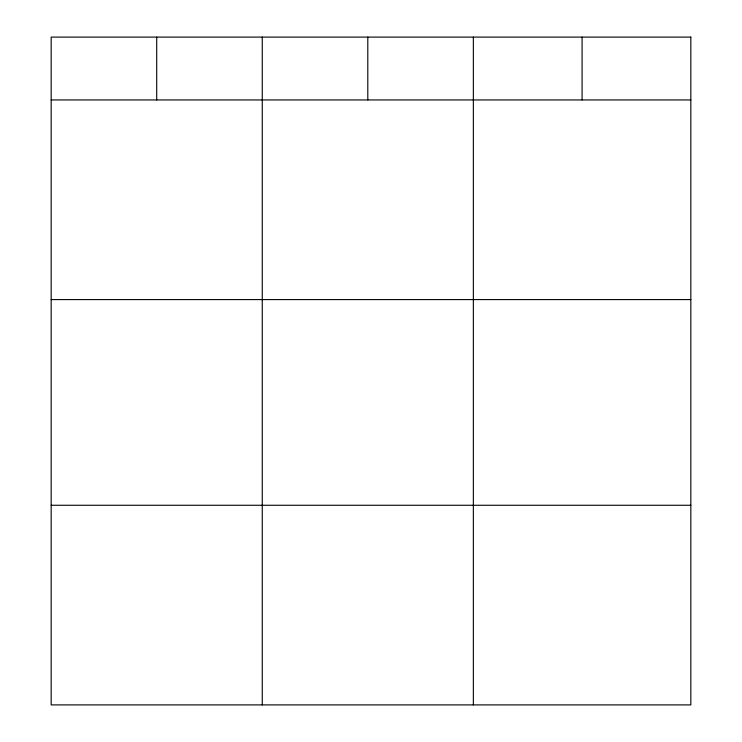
<?xml version="1.0" encoding="UTF-8"?>
<svg xmlns="http://www.w3.org/2000/svg" width="742" height="742" viewBox="0 0 742 742"><rect width="100%" height="100%" fill="white"/><g stroke="black" fill="none" stroke-linecap="round" stroke-linejoin="round"><path stroke-width="1.11" d="M51.17 99.947L690.83 99.947M51.17 299.582L690.83 299.582M51.17 505.265L690.83 505.265M582.09 37.1L582.09 99.947M473.35 37.1L473.35 704.9M367.8 37.1L367.8 99.947M262.26 37.1L262.26 704.9M156.71 37.1L156.71 99.947M690.83 37.1L51.17 37.1L51.17 704.9L690.83 704.9L690.83 37.1"/></g></svg>
